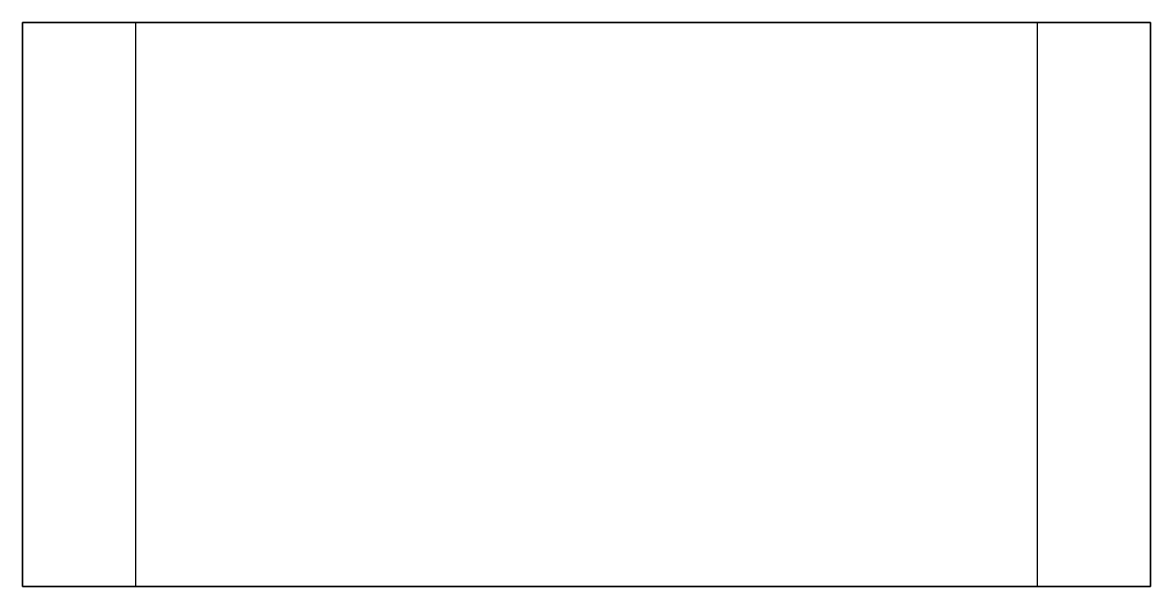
# Model space of a CAD drawing. Extents: x 0 to 20, y 0 to 10.
import ezdxf

# ---------------------------------------------------------------- set-up
doc = ezdxf.new("R2010")
doc.units = 0
doc.header["$MEASUREMENT"] = 0

msp = doc.modelspace()

# ---------------------------------------------------------------- linework, layer by layer
at = {"color": 2, "true_color": 0xffff00}
msp.add_lwpolyline([(0, 0), (20, 0), (20, 10), (0, 10), (0, 0)], dxfattribs=at)
at = {"color": 5, "true_color": 0x0000ff}
msp.add_lwpolyline([(0, 0), (0, 10), (20, 10), (20, 0), (0, 0)], dxfattribs=at)
at = {"color": 3, "true_color": 0x00ff00}
msp.add_lwpolyline([(18, 0), (18, 10), (2, 10), (2, 0), (18, 0)], dxfattribs=at)

doc.saveas('drawing.dxf')
